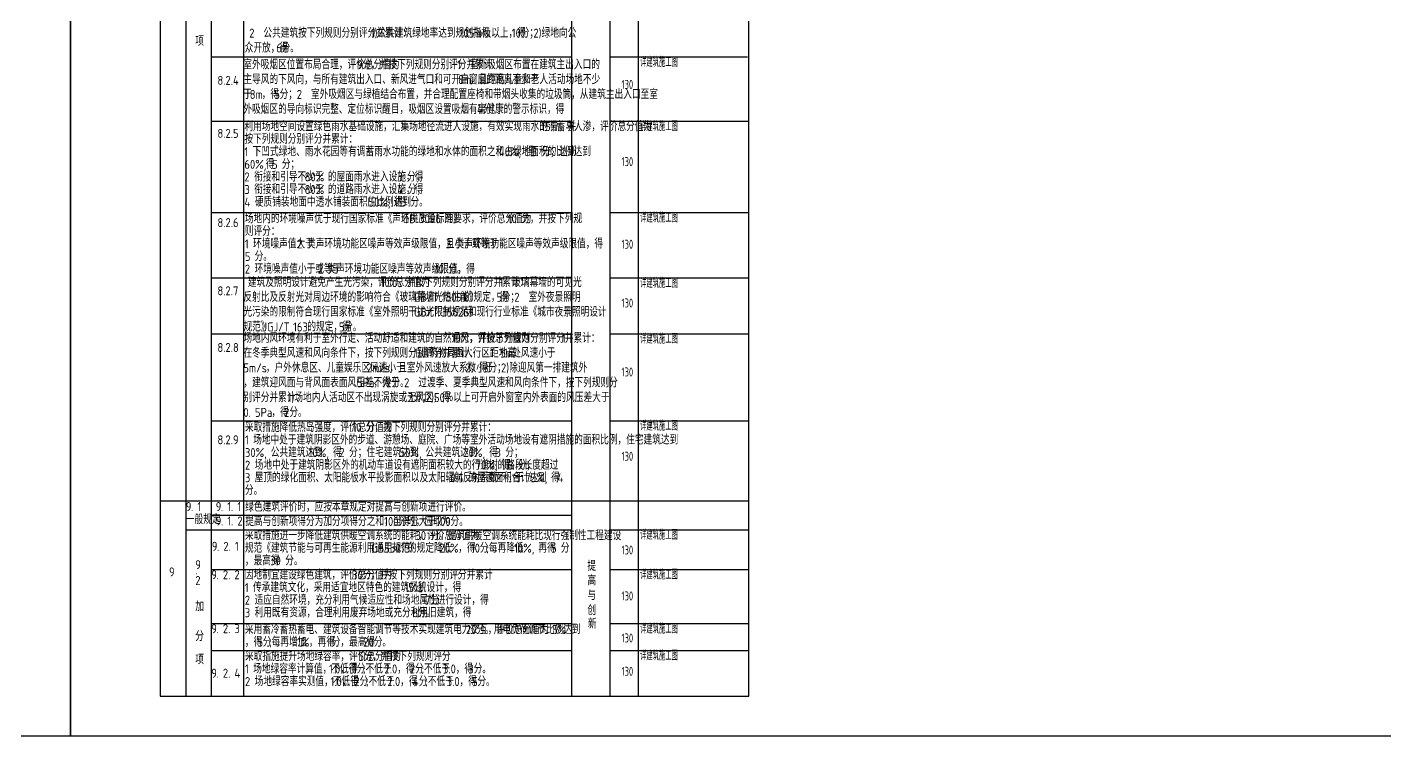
# Model space of a CAD drawing. Extents: x 94474582 to 94642782, y 24631448 to 24690848.
# Drawn here: x 94557000 to 94609840, y 24631448 to 24659028 of the extents above; entities that cross this region are included whole.
import ezdxf

# ---------------------------------------------------------------- set-up
doc = ezdxf.new("R2010")
doc.units = 0
doc.header["$LTSCALE"] = 1000
for name, color, linetype in [('A-Text(建筑文字)', 33, 'Continuous'), ('A-TXT', 7, 'Continuous'), ('C-ANNO-TTLB', 7, 'Continuous'), ('PUB_TITLE', 4, 'Continuous')]:
    doc.layers.add(name, color=color, linetype=linetype)
doc.styles.get("Standard").update_dxf_attribs({"font": 'gbenor.shx', "bigfont": 'gbcbig.shx'})

# ---------------------------------------------------------------- blocks, each defined once
blk = doc.blocks.new('AutoBlock_20250323_55', base_point=(94580135, 24656624))
at = {"color": 1, "width": 0.8}
blk.add_attdef('8.2.4', (94580135, 24656624), '', height=350, dxfattribs=at)
blk = doc.blocks.new('AutoBlock_20250323_56', base_point=(94580135, 24653620))
at = {"color": 1, "width": 0.8}
blk.add_attdef('8.2.5', (94580135, 24653620), '', height=350, dxfattribs=at)
blk = doc.blocks.new('AutoBlock_20250323_57', base_point=(94580135, 24650405))
at = {"color": 1, "width": 0.8}
blk.add_attdef('8.2.6', (94580135, 24650405), '', height=350, dxfattribs=at)
blk = doc.blocks.new('AutoBlock_20250323_58', base_point=(94580135, 24648117))
at = {"color": 1, "width": 0.8}
blk.add_attdef('8.2.7', (94580135, 24648117), '', height=350, dxfattribs=at)
blk = doc.blocks.new('AutoBlock_20250323_59', base_point=(94580135, 24645432))
at = {"color": 1, "width": 0.8}
blk.add_attdef('8.2.8', (94580135, 24645432), '', height=350, dxfattribs=at)
blk = doc.blocks.new('AutoBlock_20250323_60', base_point=(94580135, 24642153))
at = {"color": 1, "width": 0.8}
blk.add_attdef('8.2.9', (94580135, 24642153), '', height=350, dxfattribs=at)
blk = doc.blocks.new('AutoBlock_20250323_61', base_point=(94580135, 24638506))
at = {"color": 1, "width": 0.8}
blk.add_attdef('9.2.1', (94580135, 24638506), '', height=350, dxfattribs=at)
blk = doc.blocks.new('AutoBlock_20250323_62', base_point=(94580135, 24636717))
at = {"color": 1, "width": 0.8}
blk.add_attdef('9.2.2', (94580135, 24636717), '', height=350, dxfattribs=at)
blk = doc.blocks.new('AutoBlock_20250323_63', base_point=(94580135, 24635081))
at = {"color": 1, "width": 0.8}
blk.add_attdef('9.2.3', (94580135, 24635081), '', height=350, dxfattribs=at)
blk = doc.blocks.new('AutoBlock_20250323_64', base_point=(94580135, 24633783))
at = {"color": 1, "width": 0.8}
blk.add_attdef('9.2.4', (94580135, 24633783), '', height=350, dxfattribs=at)
blk = doc.blocks.new('AutoBlock_20250323_172', base_point=(94580867, 24657485))
at = {"color": 1, "width": 0.7}
blk.add_attdef('8.2.4措施_001', (94580853, 24657485), '', height=350, dxfattribs=at)
blk = doc.blocks.new('AutoBlock_20250323_173', base_point=(94580867, 24654990))
at = {"color": 1, "width": 0.7}
blk.add_attdef('8.2.5措施_001', (94580853, 24654990), '', height=350, dxfattribs=at)
blk = doc.blocks.new('AutoBlock_20250323_174', base_point=(94580867, 24651428))
at = {"color": 1, "width": 0.7}
blk.add_attdef('8.2.6措施_001', (94580853, 24651428), '', height=350, dxfattribs=at)
blk = doc.blocks.new('AutoBlock_20250323_175', base_point=(94580867, 24648886))
at = {"color": 1, "width": 0.7}
blk.add_attdef('8.2.7措施_001', (94580853, 24648886), '', height=350, dxfattribs=at)
blk = doc.blocks.new('AutoBlock_20250323_176', base_point=(94580867, 24646714))
at = {"color": 1, "width": 0.7}
blk.add_attdef('8.2.8措施_001', (94580853, 24646714), '', height=350, dxfattribs=at)
blk = doc.blocks.new('AutoBlock_20250323_177', base_point=(94580867, 24643329))
at = {"color": 1, "width": 0.7}
blk.add_attdef('8.2.9措施_001', (94580853, 24643329), '', height=350, dxfattribs=at)
blk = doc.blocks.new('AutoBlock_20250323_178', base_point=(94580867, 24639086))
at = {"color": 1, "width": 0.7}
blk.add_attdef('9.2.1措施_001', (94580853, 24639086), '', height=350, dxfattribs=at)
blk = doc.blocks.new('AutoBlock_20250323_179', base_point=(94580867, 24637538))
at = {"color": 1, "width": 0.7}
blk.add_attdef('9.2.2措施_001', (94580853, 24637538), '', height=350, dxfattribs=at)
blk = doc.blocks.new('AutoBlock_20250323_180', base_point=(94580867, 24635432))
at = {"color": 1, "width": 0.7}
blk.add_attdef('9.2.3措施_001', (94580853, 24635432), '', height=350, dxfattribs=at)
blk = doc.blocks.new('AutoBlock_20250323_181', base_point=(94580867, 24634386))
at = {"color": 1, "width": 0.7}
blk.add_attdef('9.2.4措施_001', (94580853, 24634386), '', height=350, dxfattribs=at)

msp = doc.modelspace()

# ---------------------------------------------------------------- linework, layer by layer
at = {"layer": 'A-TXT'}
for p, q in [((94578182, 24687688), (94578182, 24632988)), ((94579682, 24687688), (94579682, 24632988)), ((94580782, 24687688), (94580782, 24632988)), ((94562182, 24686988), (94562182, 24632988)), ((94563175, 24686988), (94563175, 24632988)), ((94564167, 24686988), (94564167, 24632988)), ((94565417, 24686988), (94565417, 24632988)), ((94585082, 24632988), (94585082, 24686988)), ((94564167, 24657869), (94578182, 24657869)), ((94579682, 24657869), (94585041, 24657869)), ((94564167, 24655374), (94578182, 24655374)), ((94579682, 24655374), (94585082, 24655374)), ((94564167, 24651812), (94578182, 24651812)), ((94579682, 24651812), (94585082, 24651812)), ((94564167, 24649270), (94578182, 24649270)), ((94579682, 24649270), (94585082, 24649270)), ((94564167, 24647097), (94578182, 24647097)), ((94579682, 24647097), (94585082, 24647097)), ((94564167, 24643712), (94578182, 24643712)), ((94579682, 24643712), (94585082, 24643712)), ((94562182, 24640596), (94579741, 24640596)), ((94579682, 24640596), (94585082, 24640596)), ((94564167, 24640033), (94578182, 24640033)), ((94563175, 24639470), (94578182, 24639470)), ((94579682, 24639470), (94585082, 24639470)), ((94564167, 24637922), (94578182, 24637922)), ((94579682, 24637922), (94585082, 24637922)), ((94564167, 24635815), (94578182, 24635815)), ((94579682, 24635815), (94585082, 24635815)), ((94564167, 24634770), (94578182, 24634770)), ((94579682, 24634770), (94585082, 24634770)), ((94562182, 24632988), (94585082, 24632988))]:
    msp.add_line(p, q, dxfattribs=at)
at = {"layer": 'PUB_TITLE'}
for points in [[(94474582, 24631448), (94558682, 24631448), (94558682, 24690848), (94474582, 24690848)], [(94558682, 24631448), (94642782, 24631448), (94642782, 24690848), (94558682, 24690848)]]:
    msp.add_lwpolyline(points, close=True, dxfattribs=at)

# ---------------------------------------------------------------- block references
at = {"layer": 'C-ANNO-TTLB'}
for name, p, values in [('AutoBlock_20250323_172', (94580867, 24657485), {'8.2.4措施_001': '详建筑施工图'}), ('AutoBlock_20250323_55', (94580135, 24656624), {'8.2.4': '130'}), ('AutoBlock_20250323_173', (94580867, 24654990), {'8.2.5措施_001': '详建筑施工图'}), ('AutoBlock_20250323_56', (94580135, 24653620), {'8.2.5': '130'}), ('AutoBlock_20250323_174', (94580867, 24651428), {'8.2.6措施_001': '详建筑施工图'}), ('AutoBlock_20250323_57', (94580135, 24650405), {'8.2.6': '130'}), ('AutoBlock_20250323_175', (94580867, 24648886), {'8.2.7措施_001': '详建筑施工图'}), ('AutoBlock_20250323_58', (94580135, 24648117), {'8.2.7': '130'}), ('AutoBlock_20250323_176', (94580867, 24646714), {'8.2.8措施_001': '详建筑施工图'}), ('AutoBlock_20250323_59', (94580135, 24645432), {'8.2.8': '130'}), ('AutoBlock_20250323_177', (94580867, 24643329), {'8.2.9措施_001': '详建筑施工图'}), ('AutoBlock_20250323_60', (94580135, 24642153), {'8.2.9': '130'}), ('AutoBlock_20250323_178', (94580867, 24639086), {'9.2.1措施_001': '详建筑施工图'}), ('AutoBlock_20250323_61', (94580135, 24638506), {'9.2.1': '130'}), ('AutoBlock_20250323_179', (94580867, 24637538), {'9.2.2措施_001': '详建筑施工图'}), ('AutoBlock_20250323_62', (94580135, 24636717), {'9.2.2': '130'}), ('AutoBlock_20250323_180', (94580867, 24635432), {'9.2.3措施_001': '详建筑施工图'}), ('AutoBlock_20250323_63', (94580135, 24635081), {'9.2.3': '130'}), ('AutoBlock_20250323_181', (94580867, 24634386), {'9.2.4措施_001': '详建筑施工图'}), ('AutoBlock_20250323_64', (94580135, 24633783), {'9.2.4': '130'})]:
    msp.add_blockref(name, p, dxfattribs=at).add_auto_attribs(values)

# ---------------------------------------------------------------- texts
at = {"layer": 'A-Text(建筑文字)'}
for s, height, p in [('利用场地空间设置绿色雨水基础设施，汇集场地径流进人设施，有效实现雨水的滞蓄与人渗，评价总分值为', 337.59, (94565456, 24654984)), ('15', 350, (94577006, 24654984)), ('分，并', 337.6, (94577356, 24654984)), ('按下列规则分别评分并累计：', 337.59, (94565456, 24654494)), ('1', 350, (94565456, 24654004)), ('下凹式绿地、雨水花园等有调蓄雨水功能的绿地和水体的面积之和占绿地面积的比例达到', 337.59, (94565777, 24654004)), ('40%,', 350, (94575361, 24654004)), ('得', 338, (94576396, 24654004)), ('3', 350, (94576642, 24654004)), ('分；达到', 337.6, (94577021, 24654004)), ('60%,', 350, (94565456, 24653514)), ('得', 338, (94566287, 24653514)), ('5', 350, (94566533, 24653514)), ('分；', 337.6, (94566912, 24653514)), ('2', 350, (94565456, 24653024)), ('衔接和引导不少于', 337.6, (94565835, 24653024)), ('80%', 350, (94567801, 24653024)), ('的屋面雨水进入设施，得', 337.59, (94568705, 24653024)), ('3', 350, (94571408, 24653024)), ('分；', 337.6, (94571787, 24653024)), ('3', 350, (94565456, 24652534)), ('衔接和引导不少于', 337.6, (94565835, 24652534)), ('硬质铺装地面中透水铺装面积的比例达到', 337.59, (94565864, 24652044)), ('80%', 350, (94567801, 24652534)), ('的道路雨水进入设施，得', 337.59, (94568705, 24652534)), ('4', 350, (94571408, 24652534)), ('分；', 337.6, (94571817, 24652534)), ('4', 350, (94565456, 24652044)), ('50%,', 350, (94570287, 24652044)), ('得', 338, (94571294, 24652044)), ('3', 350, (94571539, 24652044)), ('分。', 337.6, (94571919, 24652044)), ('场地内的环境噪声优于现行国家标准《声环境质量标准》', 337.59, (94565473, 24651399)), ('GB', 350, (94571616, 24651399)), ('3096', 350, (94572258, 24651399)), ('的要求，评价总分值为', 337.6, (94573251, 24651399)), ('10', 350, (94575708, 24651399)), ('分，并按下列规', 337.6, (94576233, 24651399)), ('则评分：', 337.6, (94565473, 24650909)), ('1', 350, (94565473, 24650419)), ('环境噪声值大于', 337.6, (94565793, 24650419)), ('2', 350, (94567514, 24650419)), ('类声环境功能区噪声等效声级限值，且小于或等于', 337.59, (94567893, 24650419)), ('3', 350, (94573299, 24650419)), ('类声环境功能区噪声等效声级限值，得', 337.59, (94573678, 24650419)), ('2', 350, (94565473, 24649439)), ('5', 350, (94565473, 24649929)), ('环境噪声值小于或等于', 337.6, (94565852, 24649439)), ('分。', 337.6, (94565852, 24649929)), ('2', 350, (94568309, 24649439)), ('类声环境功能区噪声等效声级限值，得', 337.59, (94568688, 24649439)), ('10', 350, (94572866, 24649439)), ('分。', 337.6, (94573391, 24649439)), ('采取措施降低热岛强度，评价总分值为', 337.59, (94565477, 24643278)), ('10', 350, (94569655, 24643278)), ('分，按下列规则分别评分并累计：', 337.59, (94570180, 24643278)), ('1', 350, (94565477, 24642788)), ('场地中处于建筑阴影区外的步道、游憩场、庭院、广场等室外活动场地设有遮阴措施的面积比例，住宅建筑达到', 337.59, (94565798, 24642788)), ('30%,', 350, (94565477, 24642298)), ('公共建筑达到', 337.6, (94566484, 24642298)), ('10%,', 350, (94567958, 24642298)), ('得', 338, (94568906, 24642298)), ('2', 350, (94569152, 24642298)), ('分；住宅建筑达到', 337.6, (94569531, 24642298)), ('50%,', 350, (94571497, 24642298)), ('公共建筑达到', 337.6, (94572503, 24642298)), ('20%,', 350, (94573978, 24642298)), ('得', 338, (94574984, 24642298)), ('3', 350, (94575230, 24642298)), ('分；', 337.6, (94575609, 24642298)), ('2', 350, (94565477, 24641808)), ('场地中处于建筑阴影区外的机动车道设有遮阴面积较大的行道树的路段长度超过', 337.59, (94565857, 24641808)), ('70%,', 350, (94574458, 24641808)), ('得', 338, (94575464, 24641808)), ('3', 350, (94575710, 24641808)), ('分；', 337.6, (94576089, 24641808)), ('3', 350, (94565477, 24641318)), ('屋顶的绿化面积、太阳能板水平投影面积以及太阳辐射反射系数不小于', 337.59, (94565857, 24641318)), ('0.4', 350, (94573475, 24641318)), ('的屋面面积合计达到', 337.6, (94574175, 24641318)), ('75%,', 350, (94576386, 24641318)), ('得', 338, (94577393, 24641318)), ('4', 350, (94577638, 24641318)), ('分。', 337.6, (94565477, 24640828)), ('采取措施进一步降低建筑供暖空调系统的能耗，评价总分值为', 337.59, (94565477, 24639068)), ('30', 350, (94572112, 24639068)), ('分。建筑供暖空调系统能耗比现行强制性工程建设', 337.59, (94572696, 24639068)), ('规范《建筑节能与可再生能源利用通用规范》', 337.59, (94565477, 24638578)), ('GB55015', 350, (94570392, 24638578)), ('的规定降低', 337.6, (94571821, 24638578)), ('20%', 350, (94573050, 24638578)), ('，得', 337.6, (94573779, 24638578)), ('10', 350, (94574271, 24638578)), ('分', 338, (94574621, 24638578)), (';', 350, (94574866, 24638578)), ('每再降低', 337.6, (94574968, 24638578)), ('10%,', 350, (94575951, 24638578)), ('再得', 337.6, (94576899, 24638578)), ('5', 350, (94577391, 24638578)), ('分', 338, (94577770, 24638578)), ('，最高得', 337.6, (94565477, 24638088)), ('30', 350, (94566460, 24638088)), ('分。', 337.6, (94567043, 24638088)), ('因地制宜建设绿色建筑，评价总分值为', 337.59, (94565471, 24637534)), ('30', 350, (94569649, 24637534)), ('分，并按下列规则分别评分并累计', 337.59, (94570057, 24637534)), (':', 350, (94573744, 24637534)), ('1', 350, (94565471, 24637044)), ('传承建筑文化，采用适宜地区特色的建筑风貌设计，得', 337.59, (94565792, 24637044)), ('15', 350, (94571690, 24637044)), ('分', 338, (94572040, 24637044)), (';', 350, (94572286, 24637044)), ('2', 350, (94565471, 24636554)), ('适应自然环境，充分利用气候适应性和场地属性进行设计，得', 337.59, (94565851, 24636554)), ('7', 350, (94572486, 24636554)), ('分', 338, (94572690, 24636554)), (';', 350, (94572936, 24636554)), ('3', 350, (94565471, 24636064)), ('利用既有资源，合理利用废弃场地或充分利用旧建筑，得', 337.59, (94565851, 24636064)), ('8', 350, (94571994, 24636064)), ('分。', 337.6, (94572198, 24636064)), ('采用蓄冷蓄热蓄电、建筑设备智能调节等技术实现建筑电力交互，评价总分值为', 337.59, (94565475, 24635410)), ('20', 350, (94574076, 24635410)), ('分。用电负荷调节比例达到', 337.59, (94574485, 24635410)), ('5%', 350, (94577434, 24635410)), ('，得', 337.6, (94565475, 24634920)), ('5', 350, (94565967, 24634920)), ('分', 338, (94566171, 24634920)), (';', 350, (94566417, 24634920)), ('每再增加', 337.6, (94566519, 24634920)), ('1%', 350, (94567502, 24634920)), ('，再得', 337.6, (94567969, 24634920)), ('1', 350, (94568706, 24634920)), ('分，最高得', 337.6, (94568852, 24634920)), ('20', 350, (94570080, 24634920)), ('分。', 337.6, (94570489, 24634920)), ('采取指施提升场地绿容率，评价总分值为', 337.59, (94565478, 24634366)), ('5', 350, (94569901, 24634366)), ('分，并按下列规则评分', 337.6, (94570106, 24634366)), (':', 350, (94572563, 24634366)), ('1', 350, (94565478, 24633876)), ('场地绿容率计算值，不低于', 337.59, (94565799, 24633876)), ('1.0', 350, (94568748, 24633876)), ('，得', 337.6, (94569185, 24633876)), ('1', 350, (94569677, 24633876)), ('分', 338, (94569823, 24633876)), (';', 350, (94570068, 24633876)), ('不低于', 337.6, (94570170, 24633876)), ('2.0', 350, (94570908, 24633876)), ('，得', 337.6, (94571404, 24633876)), ('2', 350, (94571895, 24633876)), ('分', 338, (94572099, 24633876)), (';', 350, (94572345, 24633876)), ('不低于', 337.6, (94572447, 24633876)), ('3.0', 350, (94573184, 24633876)), ('，得', 337.6, (94573680, 24633876)), ('3', 350, (94574172, 24633876)), ('分。', 337.6, (94574376, 24633876)), ('2', 350, (94565478, 24633386)), ('场地绿容率实测值，不低于', 337.59, (94565857, 24633386)), ('1.0', 350, (94568806, 24633386)), ('，得', 337.6, (94569244, 24633386)), ('2', 350, (94569735, 24633386)), ('分', 338, (94569939, 24633386)), (';', 350, (94570185, 24633386)), ('不低于', 337.6, (94570287, 24633386)), ('2.0', 350, (94571024, 24633386)), ('，得', 337.6, (94571520, 24633386)), ('4', 350, (94572012, 24633386)), ('分', 338, (94572245, 24633386)), (';', 350, (94572491, 24633386)), ('不低于', 337.6, (94572593, 24633386)), ('3.0', 350, (94573330, 24633386)), ('，得', 337.6, (94573826, 24633386)), ('5', 350, (94574317, 24633386)), ('分。', 337.6, (94574522, 24633386))]:
    msp.add_text(s, height=height, dxfattribs=at).set_placement(p)
at = {"layer": 'A-TXT'}
for s, height, p in [('2', 350, (94565643, 24658620)), ('公共建筑按下列规则分别评分并累计：', 337.59, (94566197, 24658620)), ('1)', 350, (94570375, 24658620)), ('公共建筑绿地率达到规划指标', 337.59, (94570637, 24658620)), ('105', 350, (94573832, 24658620)), ('％及以上，得', 337.6, (94574386, 24658620)), ('10', 350, (94575861, 24658620)), ('分；', 337.6, (94576211, 24658620)), ('2)', 350, (94576702, 24658620)), ('绿地向公', 337.6, (94577023, 24658620)), ('项', 338, (94563544, 24658305)), ('众开放，得', 337.6, (94565468, 24658042)), ('6', 350, (94566697, 24658042)), ('分。', 337.6, (94566901, 24658042)), ('室外吸烟区位置布局合理，评价总分值为', 337.59, (94565417, 24657390)), ('9', 350, (94569841, 24657390)), ('分，并按下列规则分别评分并累计', 337.59, (94570046, 24657390)), ('1', 350, (94573732, 24657390)), ('室外吸烟区布置在建筑主出入口的', 337.59, (94574228, 24657390)), ('主导风的下风向，与所有建筑出入口、新风进气口和可开启窗扇的距离不少于', 337.59, (94565417, 24656812)), ('，且距离儿童和老人活动场地不少', 337.59, (94574239, 24656812)), ('8.2.4', 350, (94564407, 24656782)), ('8m', 350, (94573773, 24656812)), ('于', 338, (94565417, 24656235)), ('8m', 350, (94565663, 24656235)), ('，得', 337.6, (94566130, 24656235)), ('5', 350, (94566621, 24656235)), ('分；', 337.6, (94566826, 24656235)), ('2', 350, (94567492, 24656235)), ('室外吸烟区与绿植结合布置，并合理配置座椅和带烟头收集的垃圾筒，从建筑主出入口至室', 337.59, (94568046, 24656235)), ('外吸烟区的导向标识完整、定位标识醒目，吸烟区设置吸烟有害健康的警示标识，得', 337.59, (94565417, 24655657)), ('4', 350, (94574510, 24655657)), ('分。', 337.6, (94574743, 24655657)), ('8.2.5', 350, (94564407, 24654719)), ('8.2.6', 350, (94564407, 24651246)), ('建筑及照明设计避免产生光污染，评价总分值为', 337.59, (94565592, 24648920)), ('10', 350, (94570753, 24648920)), ('分，并按下列规则分别评分并累计：', 337.59, (94571103, 24648920)), ('1', 350, (94575385, 24648920)), ('玻璃幕墙的可见光', 337.6, (94575881, 24648920)), ('8.2.7', 350, (94564407, 24648592)), ('反射比及反射光对周边环境的影响符合《玻璃幕墙光热性能》', 337.59, (94565417, 24648342)), ('GB/T', 350, (94572053, 24648342)), ('18091', 350, (94573132, 24648342)), ('的规定，得', 337.6, (94574037, 24648342)), ('5', 350, (94575266, 24648342)), ('分；', 337.6, (94575470, 24648342)), ('2', 350, (94575961, 24648342)), ('室外夜景照明', 337.6, (94576515, 24648342)), ('光污染的限制符合现行国家标准《室外照明干扰光限制规范》', 337.59, (94565417, 24647765)), ('GB/T', 350, (94572053, 24647765)), ('35626', 350, (94573132, 24647765)), ('和现行行业标准《城市夜景照明设计', 337.59, (94574153, 24647765)), ('规范》', 337.6, (94565417, 24647187)), ('JGJ/T', 350, (94566155, 24647187)), ('163', 350, (94567351, 24647187)), ('的规定，得', 337.6, (94567905, 24647187)), ('5', 350, (94569133, 24647187)), ('分。', 337.6, (94569338, 24647187)), ('8.2.8', 350, (94564407, 24646387)), ('场地内风环境有利于室外行走、活动舒适和建筑的自然通风，评价总分值为', 337.59, (94565417, 24646747)), ('10', 350, (94573527, 24646747)), ('分，并按下列规则分别评分并累计：', 337.59, (94573877, 24646747)), ('1', 350, (94577809, 24646747)), ('在冬季典型风速和风向条件下，按下列规则分别评分并累计：', 337.59, (94565417, 24646170)), ('1)', 350, (94572053, 24646170)), ('建筑物周围人行区距地高', 337.59, (94572315, 24646170)), ('1', 350, (94575018, 24646170)), ('.', 338, (94575164, 24646170)), ('5m', 350, (94575410, 24646170)), ('处风速小于', 337.6, (94575877, 24646170)), ('5m/s', 350, (94565417, 24645592)), ('，户外休息区、儿童娱乐区风速小于', 337.59, (94566293, 24645592)), ('2m/s', 350, (94570225, 24645592)), ('，且室外风速放大系数小于', 337.59, (94571101, 24645592)), ('2', 350, (94574050, 24645592)), ('，得', 337.6, (94574254, 24645592)), ('3', 350, (94574745, 24645592)), ('分；', 337.6, (94574950, 24645592)), ('2)', 350, (94575441, 24645592)), ('除迎风第一排建筑外', 337.6, (94575762, 24645592)), ('，建筑迎风面与背风面表面风压差不大于', 337.59, (94565417, 24645015)), ('5Pa', 350, (94569841, 24645015)), ('，得', 337.6, (94570483, 24645015)), ('2', 350, (94570974, 24645015)), ('分。', 337.6, (94571178, 24645015)), ('2', 350, (94571670, 24645015)), ('过渡季、夏季典型风速和风向条件下，按下列规则分', 337.59, (94572224, 24645015)), ('别评分并累计：', 337.6, (94565417, 24644437)), ('1)', 350, (94567138, 24644437)), ('场地内人活动区不出现涡旋或无风区，得', 337.59, (94567400, 24644437)), ('3', 350, (94571824, 24644437)), ('分；', 337.6, (94572028, 24644437)), ('2)50', 350, (94572519, 24644437)), ('％以上可开启外窗室内外表面的风压差大于', 337.59, (94573248, 24644437)), ('0', 350, (94565417, 24643860)), ('5Pa', 350, (94565867, 24643860)), ('，得', 337.6, (94566509, 24643860)), ('2', 350, (94567001, 24643860)), ('分。', 337.6, (94567205, 24643860)), ('.', 338, (94565622, 24643860)), ('8.2.9', 350, (94564407, 24642794)), ('9', 350, (94563175, 24640195)), ('1', 350, (94563626, 24640195)), ('9', 350, (94564339, 24640195)), ('1', 350, (94564790, 24640195)), ('1', 350, (94565182, 24640195)), ('绿色建筑评价时，应按本章规定对提高与创新项进行评价。', 337.59, (94565489, 24640179)), ('一般规定', 337.6, (94563175, 24639691)), ('.', 338, (94563380, 24640195)), ('9', 350, (94564339, 24639632)), ('.', 338, (94564545, 24640195)), ('1', 350, (94564790, 24639632)), ('.', 338, (94564936, 24640195)), ('2', 350, (94565182, 24639632)), ('提高与创新项得分为加分项得分之和，当得分大于', 337.59, (94565489, 24639616)), ('100', 350, (94570895, 24639616)), ('分时，应取为', 337.6, (94571449, 24639616)), ('100', 350, (94572924, 24639616)), ('分。', 337.6, (94573478, 24639616)), ('.', 338, (94564545, 24639632)), ('.', 338, (94564936, 24639632)), ('9', 350, (94564187, 24638649)), ('.', 338, (94564392, 24638649)), ('2', 350, (94564637, 24638649)), ('.', 338, (94564842, 24638649)), ('1', 350, (94565087, 24638649)), ('9', 350, (94563544, 24637933)), ('提', 338, (94578804, 24637877)), ('9', 350, (94562521, 24637652)), ('2', 350, (94563544, 24637318)), ('.', 338, (94563544, 24637734)), ('9', 350, (94564167, 24637542)), ('2', 350, (94564618, 24637542)), ('2', 350, (94565068, 24637542)), ('高', 338, (94578804, 24637311)), ('.', 338, (94564372, 24637542)), ('.', 338, (94564822, 24637542)), ('与', 338, (94578804, 24636734)), ('加', 338, (94563544, 24636299)), ('创', 338, (94578804, 24636156)), ('9', 350, (94564167, 24635443)), ('2', 350, (94564618, 24635443)), ('3', 350, (94565068, 24635443)), ('新', 338, (94578825, 24635626)), ('分', 338, (94563544, 24635144)), ('.', 338, (94564372, 24635443)), ('.', 338, (94564822, 24635443)), ('项', 338, (94563544, 24634236)), ('9', 350, (94564167, 24633711)), ('2', 350, (94564618, 24633711)), ('4', 350, (94565068, 24633711)), ('.', 338, (94564372, 24633711)), ('.', 338, (94564822, 24633711))]:
    msp.add_text(s, height=height, dxfattribs=at).set_placement(p)

doc.saveas('drawing.dxf')
